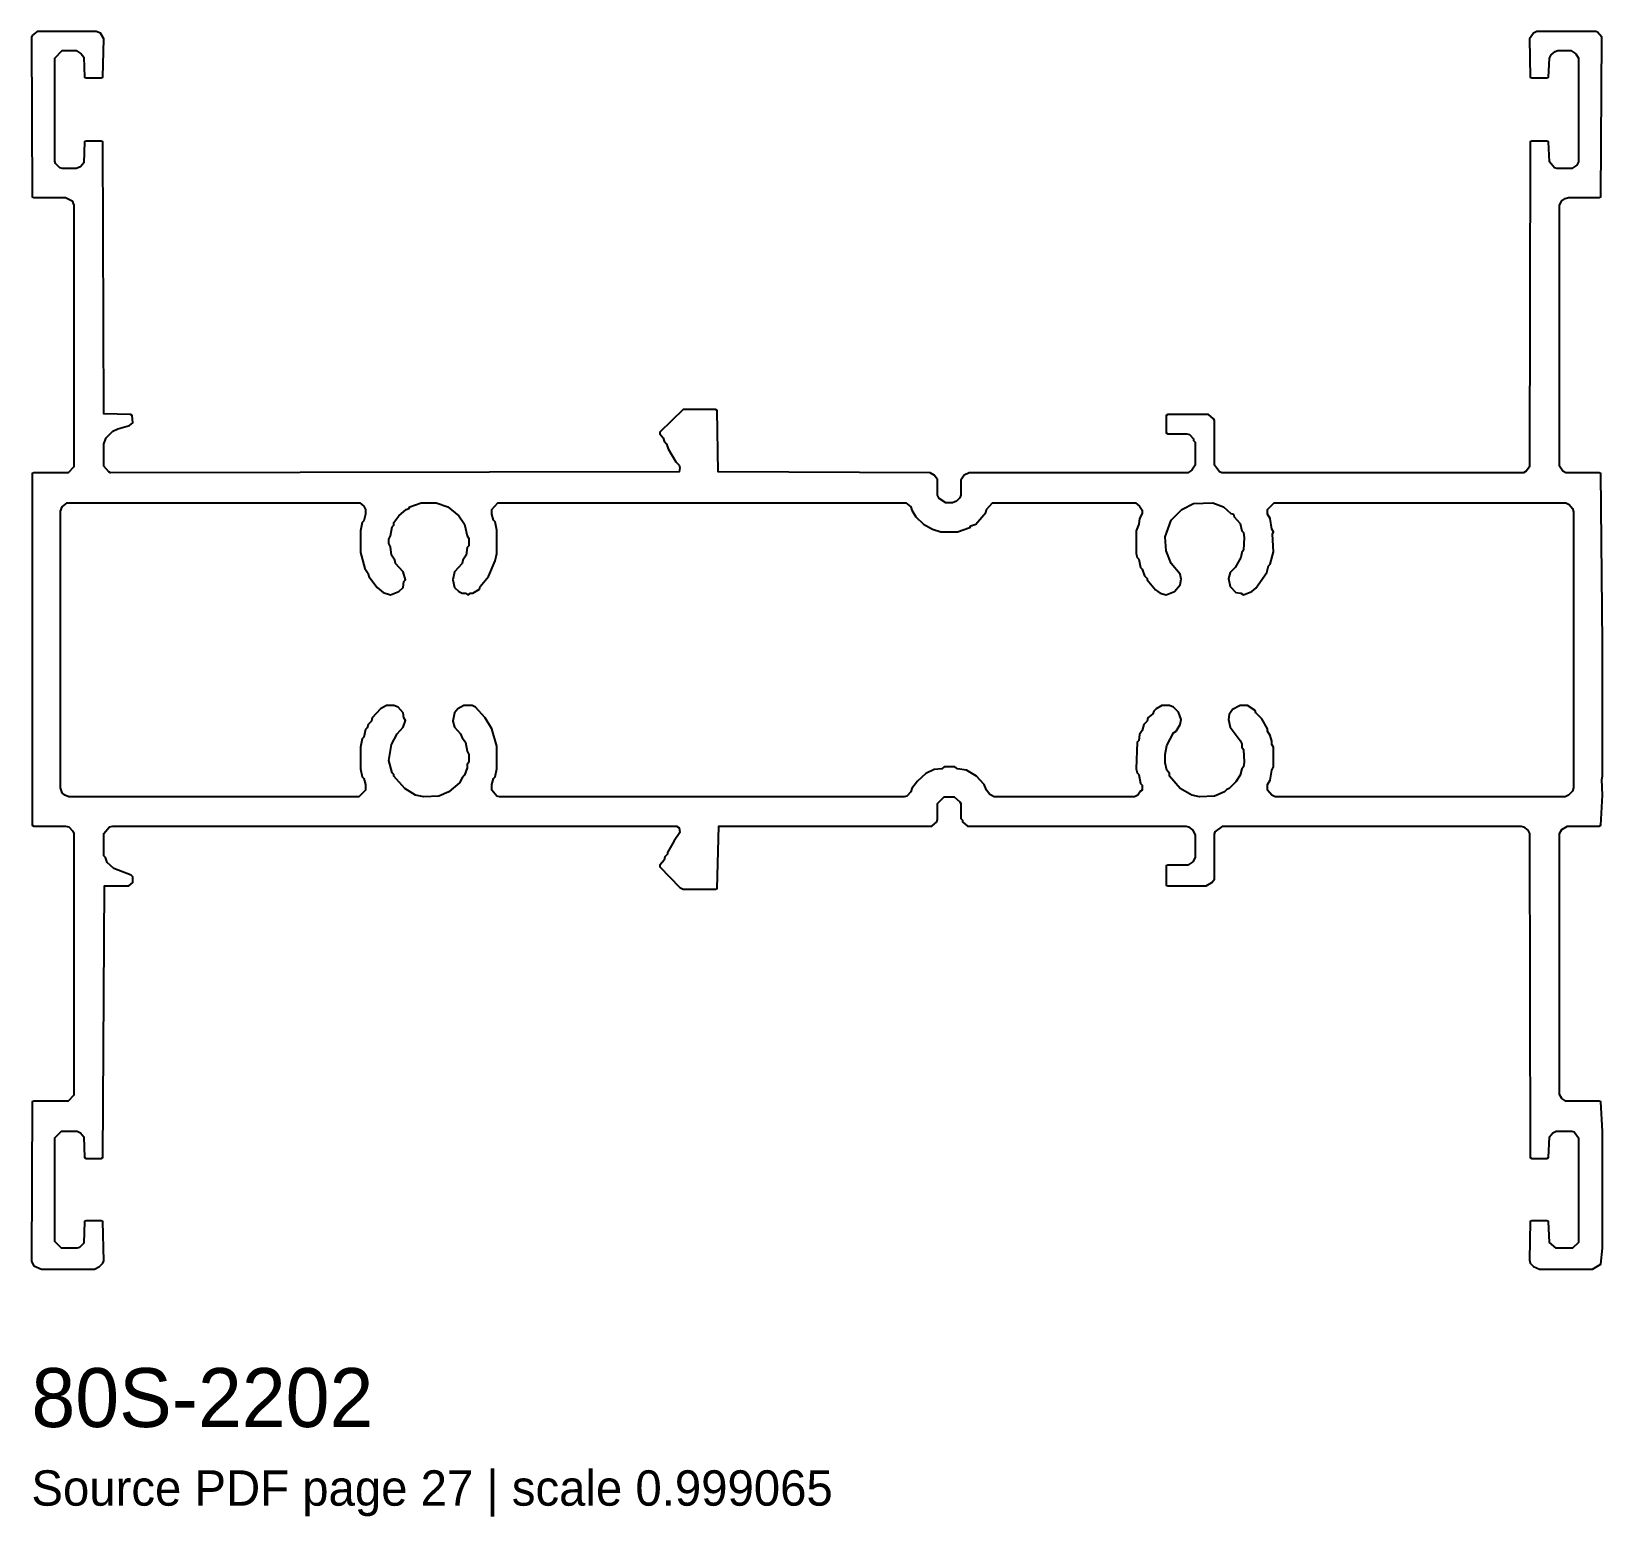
# Model space of a CAD drawing. Header units: millimetres. Extents: x 0 to 79.9, y -12.6 to 63.
import ezdxf

# ---------------------------------------------------------------- set-up
doc = ezdxf.new("R2010")
doc.units = ezdxf.units.MM
doc.layers.add('INFO', color=7, linetype='Continuous')
doc.layers.add('PROFILE', color=7, linetype='Continuous')

msp = doc.modelspace()

# ---------------------------------------------------------------- linework, layer by layer
at = {"layer": 'PROFILE'}
for points in [[(0.042, 62.806), (0, 62.722), (0.042, 54.601), (0.127, 54.559), (1.734, 54.559), (2.072, 54.39), (2.157, 54.178), (2.157, 40.856), (1.861, 40.56), (0.127, 40.56), (0.042, 40.517), (0.042, 22.627), (0.127, 22.585), (1.734, 22.585), (1.903, 22.543), (2.115, 22.331), (2.157, 22.204), (2.157, 8.882), (1.861, 8.586), (0.127, 8.586), (0.042, 8.543), (0, 0.423), (0.127, 0.211), (0.508, 0.042), (3.214, 0.042), (3.468, 0.169), (3.637, 0.338), (3.68, 0.465), (3.637, 2.453), (3.553, 2.495), (2.791, 2.495), (2.707, 2.453), (2.665, 1.353), (2.453, 1.142), (2.326, 1.1), (1.523, 1.1), (1.184, 1.438), (1.184, 6.725), (1.523, 7.063), (2.326, 7.063), (2.495, 6.978), (2.665, 6.767), (2.707, 5.71), (2.791, 5.667), (3.553, 5.667), (3.637, 5.71), (3.722, 19.54), (4.948, 19.54), (5.16, 19.709), (5.16, 20.005), (5.075, 20.09), (4.187, 20.428), (3.849, 20.724), (3.764, 20.978), (3.68, 21.062), (3.68, 22.204), (3.976, 22.543), (4.145, 22.585), (32.82, 22.585), (32.947, 22.5), (32.989, 22.247), (32.693, 21.824), (32.355, 21.231), (32.355, 21.147), (32.228, 21.02), (32.186, 20.851), (31.974, 20.597), (31.974, 20.512), (32.989, 19.455), (33.158, 19.371), (34.808, 19.371), (34.892, 19.413), (34.977, 22.585), (45.804, 22.585), (46.058, 22.796), (46.1, 22.923), (46.1, 23.727), (46.439, 24.065), (46.946, 24.065), (47.242, 23.811), (47.284, 23.727), (47.284, 22.966), (47.369, 22.881), (47.369, 22.796), (47.623, 22.585), (58.746, 22.585), (58.873, 22.543), (59.084, 22.373), (59.211, 22.12), (59.211, 20.978), (59.084, 20.766), (58.831, 20.597), (57.816, 20.597), (57.731, 20.555), (57.731, 19.582), (57.816, 19.54), (59.761, 19.54), (60.057, 19.709), (60.184, 19.878), (60.184, 22.162), (60.226, 22.289), (60.607, 22.585), (75.79, 22.585), (75.917, 22.543), (76.129, 22.373), (76.213, 22.204), (76.256, 5.71), (76.34, 5.667), (77.102, 5.667), (77.186, 5.71), (77.228, 6.767), (77.398, 6.978), (77.567, 7.063), (78.37, 7.063), (78.497, 7.021), (78.709, 6.725), (78.709, 1.396), (78.413, 1.1), (77.567, 1.1), (77.228, 1.396), (77.186, 2.453), (77.102, 2.495), (76.34, 2.495), (76.256, 2.453), (76.213, 0.508), (76.256, 0.338), (76.425, 0.169), (76.721, 0.042), (79.428, 0.042), (79.851, 0.296), (79.935, 1.1), (79.935, 7.063), (79.851, 8.543), (79.766, 8.586), (78.074, 8.586), (77.863, 8.713), (77.736, 8.924), (77.736, 22.204), (77.863, 22.416), (78.159, 22.585), (79.766, 22.585), (79.851, 22.627), (79.935, 24.15), (79.893, 24.953), (79.935, 25.122), (79.935, 31.89), (79.851, 40.517), (79.766, 40.56), (78.074, 40.56), (77.905, 40.644), (77.736, 40.898), (77.736, 54.178), (77.863, 54.39), (78.032, 54.517), (78.201, 54.559), (79.766, 54.559), (79.851, 54.601), (79.893, 62.722), (79.681, 62.975), (79.597, 63.018), (76.594, 63.018), (76.425, 62.933), (76.213, 62.637), (76.256, 60.692), (76.34, 60.649), (77.102, 60.649), (77.186, 60.692), (77.228, 61.664), (77.313, 61.833), (77.524, 62.003), (77.651, 62.045), (78.328, 62.045), (78.582, 61.876), (78.709, 61.664), (78.709, 56.378), (78.624, 56.208), (78.37, 56.039), (77.609, 56.039), (77.482, 56.082), (77.228, 56.378), (77.186, 57.393), (77.102, 57.435), (76.34, 57.435), (76.256, 57.393), (76.213, 40.856), (76.044, 40.644), (75.917, 40.56), (60.565, 40.56), (60.438, 40.602), (60.184, 40.94), (60.184, 43.224), (60.142, 43.309), (59.888, 43.52), (57.816, 43.52), (57.731, 43.478), (57.731, 42.59), (57.816, 42.548), (58.788, 42.548), (58.915, 42.505), (59.127, 42.294), (59.127, 42.209), (59.211, 42.125), (59.211, 40.94), (59.042, 40.687), (58.831, 40.56), (47.707, 40.56), (47.454, 40.433), (47.284, 40.179), (47.284, 39.418), (47.242, 39.291), (47.073, 39.122), (46.861, 39.037), (46.523, 39.037), (46.185, 39.249), (46.1, 39.418), (46.1, 40.221), (45.931, 40.433), (45.72, 40.56), (34.935, 40.602), (34.892, 43.732), (34.808, 43.774), (33.158, 43.774), (31.974, 42.632), (31.974, 42.548), (32.143, 42.336), (32.186, 42.167), (32.312, 42.04), (32.397, 41.786), (32.778, 41.11), (32.947, 40.94), (32.989, 40.813), (32.947, 40.602), (4.018, 40.56), (3.933, 40.602), (3.68, 40.898), (3.68, 42.04), (3.806, 42.336), (4.145, 42.674), (4.399, 42.801), (4.991, 42.97), (5.16, 43.097), (5.118, 43.478), (5.033, 43.52), (3.68, 43.563), (3.637, 57.393), (3.553, 57.435), (2.791, 57.435), (2.707, 57.393), (2.665, 56.335), (2.495, 56.124), (2.284, 56.039), (1.565, 56.039), (1.438, 56.082), (1.227, 56.293), (1.184, 56.42), (1.184, 61.664), (1.565, 62.045), (2.284, 62.045), (2.538, 61.876), (2.665, 61.707), (2.707, 60.692), (2.791, 60.649), (3.553, 60.649), (3.637, 60.692), (3.68, 62.637), (3.51, 62.933), (3.299, 63.018), (0.296, 63.018)], [(1.48, 38.614), (1.565, 38.826), (1.819, 39.037), (16.706, 39.037), (16.918, 38.868), (17.002, 38.699), (17.002, 38.445), (16.918, 38.107), (16.833, 38.022), (16.748, 37.599), (16.748, 36.5), (16.96, 35.696), (17.129, 35.442), (17.171, 35.273), (17.594, 34.723), (17.89, 34.469), (18.271, 34.343), (18.694, 34.512), (18.905, 34.723), (18.948, 35.019), (19.032, 35.104), (18.905, 35.527), (18.525, 35.95), (18.482, 36.119), (18.313, 36.373), (18.271, 36.796), (18.186, 36.965), (18.186, 37.176), (18.271, 37.345), (18.355, 37.811), (18.44, 37.895), (18.44, 38.022), (18.694, 38.36), (19.074, 38.699), (19.201, 38.741), (19.244, 38.826), (19.836, 39.037), (20.597, 39.037), (21.189, 38.826), (21.739, 38.36), (22.035, 37.938), (22.162, 37.345), (22.247, 37.219), (22.247, 36.838), (22.162, 36.753), (22.12, 36.373), (21.95, 36.119), (21.908, 35.95), (21.528, 35.527), (21.443, 35.104), (21.528, 34.723), (21.739, 34.512), (21.908, 34.427), (22.077, 34.427), (22.204, 34.343), (22.331, 34.427), (22.458, 34.427), (22.796, 34.639), (22.839, 34.765), (23.262, 35.273), (23.6, 36.077), (23.685, 36.457), (23.685, 37.641), (23.6, 38.064), (23.515, 38.149), (23.431, 38.445), (23.431, 38.699), (23.727, 39.037), (44.493, 39.037), (44.747, 38.826), (44.789, 38.657), (45.001, 38.318), (45.381, 37.938), (45.846, 37.684), (46.269, 37.557), (47.115, 37.557), (47.75, 37.768), (47.792, 37.853), (48.046, 37.938), (48.553, 38.53), (48.596, 38.699), (48.892, 39.037), (56.166, 39.037), (56.378, 38.868), (56.504, 38.657), (56.504, 38.487), (56.378, 38.234), (56.335, 37.938), (56.208, 37.599), (56.208, 36.457), (56.251, 36.246), (56.335, 36.161), (56.42, 35.738), (56.504, 35.654), (56.631, 35.315), (56.758, 35.188), (56.758, 35.104), (57.181, 34.596), (57.435, 34.427), (57.731, 34.343), (58.154, 34.512), (58.45, 34.85), (58.492, 35.146), (58.45, 35.4), (57.985, 35.95), (57.731, 36.584), (57.689, 37.303), (57.985, 38.149), (58.535, 38.699), (59.127, 38.995), (60.099, 39.037), (60.649, 38.826), (61.03, 38.487), (61.157, 38.445), (61.199, 38.318), (61.495, 37.98), (61.58, 37.599), (61.664, 37.515), (61.707, 37.261), (61.664, 36.626), (61.58, 36.5), (61.537, 36.246), (61.241, 35.738), (60.988, 35.484), (60.903, 35.188), (60.988, 34.765), (61.284, 34.469), (61.537, 34.427), (61.664, 34.343), (62.087, 34.512), (62.299, 34.681), (62.849, 35.484), (62.933, 35.823), (63.018, 35.907), (63.187, 36.542), (63.145, 37.43), (63.187, 37.557), (63.102, 37.684), (63.018, 38.234), (62.891, 38.445), (62.891, 38.699), (63.229, 39.037), (78.074, 39.037), (78.243, 38.953), (78.413, 38.741), (78.455, 38.572), (78.455, 24.53), (78.413, 24.361), (78.201, 24.15), (78.032, 24.065), (63.271, 24.065), (63.102, 24.15), (62.891, 24.404), (62.891, 24.7), (63.018, 24.911), (63.102, 25.419), (63.187, 25.588), (63.187, 26.603), (63.102, 26.73), (63.102, 26.899), (63.018, 27.195), (62.891, 27.406), (62.891, 27.533), (62.595, 28.041), (62.299, 28.337), (62.256, 28.464), (61.876, 28.717), (61.495, 28.717), (61.114, 28.506), (60.945, 28.252), (60.903, 27.998), (60.988, 27.618), (61.495, 26.941), (61.58, 26.772), (61.58, 26.603), (61.664, 26.476), (61.707, 25.841), (61.664, 25.588), (61.58, 25.503), (61.495, 25.165), (61.284, 24.826), (60.945, 24.488), (60.818, 24.446), (60.692, 24.319), (60.184, 24.107), (59.423, 24.065), (59.042, 24.15), (58.45, 24.488), (57.9, 25.122), (57.9, 25.249), (57.773, 25.419), (57.689, 25.799), (57.689, 26.222), (57.773, 26.687), (58.112, 27.322), (58.239, 27.406), (58.45, 27.745), (58.492, 27.998), (58.365, 28.379), (58.112, 28.633), (57.9, 28.717), (57.52, 28.717), (57.223, 28.548), (57.097, 28.421), (57.054, 28.295), (56.801, 28.083), (56.758, 27.914), (56.589, 27.745), (56.504, 27.449), (56.378, 27.237), (56.335, 26.941), (56.251, 26.857), (56.208, 25.503), (56.251, 25.292), (56.335, 25.207), (56.42, 24.742), (56.504, 24.657), (56.504, 24.404), (56.42, 24.361), (56.293, 24.15), (56.124, 24.065), (48.976, 24.065), (48.765, 24.192), (48.596, 24.404), (48.469, 24.7), (48.088, 25.122), (47.58, 25.419), (47.115, 25.503), (46.988, 25.588), (46.439, 25.588), (46.312, 25.503), (45.931, 25.461), (45.508, 25.249), (45.085, 24.869), (44.789, 24.488), (44.747, 24.319), (44.535, 24.107), (44.408, 24.065), (23.811, 24.065), (23.685, 24.107), (23.431, 24.404), (23.431, 24.7), (23.515, 24.996), (23.6, 25.08), (23.685, 25.503), (23.685, 26.645), (23.431, 27.533), (23.092, 28.083), (22.585, 28.633), (22.416, 28.717), (21.993, 28.717), (21.697, 28.548), (21.528, 28.337), (21.443, 27.914), (21.528, 27.618), (21.824, 27.279), (21.908, 27.068), (22.077, 26.857), (22.162, 26.391), (22.247, 26.222), (22.247, 25.841), (22.162, 25.715), (22.162, 25.545), (22.035, 25.165), (21.908, 25.038), (21.781, 24.784), (21.231, 24.319), (20.724, 24.107), (19.963, 24.065), (19.54, 24.15), (18.99, 24.488), (18.44, 25.122), (18.44, 25.207), (18.355, 25.292), (18.186, 25.926), (18.313, 26.73), (18.609, 27.279), (18.905, 27.618), (19.032, 27.956), (18.948, 28.083), (18.905, 28.337), (18.652, 28.633), (18.44, 28.717), (18.059, 28.717), (17.763, 28.548), (17.34, 28.083), (17.298, 27.914), (17.129, 27.745), (17.087, 27.576), (17.002, 27.491), (16.918, 27.11), (16.833, 27.026), (16.748, 26.603), (16.748, 25.503), (16.833, 25.08), (16.918, 24.996), (17.002, 24.7), (17.002, 24.404), (16.664, 24.065), (1.903, 24.065), (1.692, 24.15), (1.565, 24.277), (1.48, 24.53)]]:
    msp.add_lwpolyline(points, close=True, dxfattribs=at)

# ---------------------------------------------------------------- texts
at = {"layer": 'INFO'}
for s, height, p in [('80S-2202', 3, (0, -8)), ('Source PDF page 27 | scale 0.999065', 1.8, (0, -12))]:
    msp.add_text(s, height=height, dxfattribs=at).set_placement(p)

doc.saveas('drawing.dxf')
